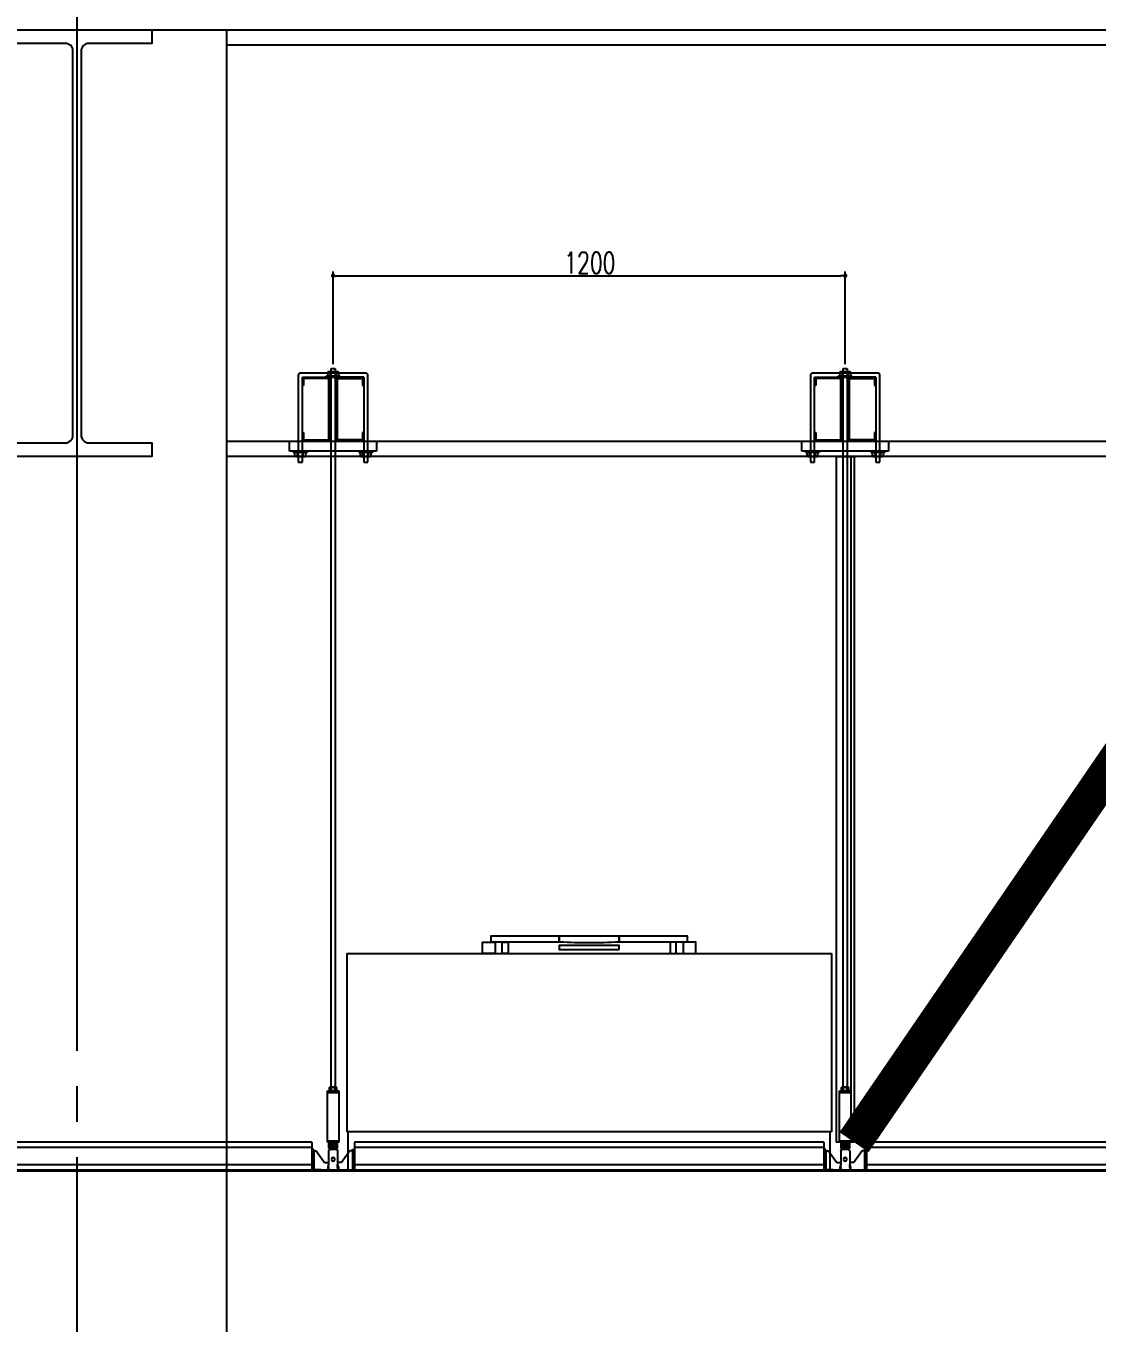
# Model space of a CAD drawing. Header units: millimetres. Extents: x -32710 to 654186, y -254124 to 420220.
# Drawn here: x 230680 to 233190, y 390694 to 393734 of the extents above; entities that cross this region are included whole.
import ezdxf
from ezdxf.xclip import XClip

# ---------------------------------------------------------------- set-up
doc = ezdxf.new("R2010")
doc.units = ezdxf.units.MM
doc.header["$LTSCALE"] = 1000
doc.linetypes.add('TPH12-SEC-@E$0$CENTERK5', pattern=[6.916, 6.667, -0.083, 0.083, -0.083])
doc.linetypes.add('YFSHI-02(E-LINE)$0$HIDDEN', pattern=[0.3, 0.2, -0.1])
for name, color, linetype in [('FFU', 145, 'Continuous'), ('TPH12-SEC-@E$0$H-SIN', 252, 'TPH12-SEC-@E$0$CENTERK5'), ('TPH12-SEC-@E$0$KABE1', 252, 'Continuous'), ('TPH12-SEC-@E$0$STEEL2', 252, 'Continuous'), ('TPH12-SEC-@E$0$STEEL3', 252, 'Continuous'), ('YFSHI-02(E-LINE)$0$SH-DIM', 2, 'Continuous'), ('YFSHI-02(E-LINE)$0$SH-LINE-10', 10, 'Continuous'), ('YFSHI-02(E-LINE)$0$SH-LINE-130', 130, 'Continuous'), ('YFSHI-02(E-LINE)$0$SH-LINE-82', 82, 'Continuous')]:
    doc.layers.add(name, color=color, linetype=linetype)
doc.styles.add('YFSHI-02(E-LINE)$0$AA-TXT', font='simplex.shx', dxfattribs={"width": 0.8, "bigfont": 'CHINA.shx'})

# ---------------------------------------------------------------- blocks, each defined once
blk = doc.blocks.new('TPH12-SEC-@E')
at = {"layer": 'TPH12-SEC-@E$0$H-SIN'}
blk.add_line((230800, 377500), (230800, 414000), dxfattribs=at)
at = {"layer": 'TPH12-SEC-@E$0$KABE1'}
blk.add_line((47000, 393725), (273000, 393725), dxfattribs=at)
at = {"layer": 'TPH12-SEC-@E$0$STEEL2'}
blk.add_lwpolyline([(230625, 393725), (230975, 393725), (230975, 393693), (230827.5, 393693, 0.414214), (230809.5, 393675), (230809.5, 392775, 0.414214), (230827.5, 392757), (230975, 392757), (230975, 392725), (230625, 392725), (230625, 392757), (230772.5, 392757, 0.414214), (230790.5, 392775), (230790.5, 393675, 0.414214), (230772.5, 393693), (230625, 393693)], format="xyb", close=True, dxfattribs=at)
at = {"layer": 'TPH12-SEC-@E$0$STEEL3'}
blk.add_line((231150, 393725), (231150, 385050), dxfattribs=at)
at = {"layer": 'TPH12-SEC-@E$0$STEEL3', "linetype": 'Continuous'}
for p, q in [((238850, 393689), (231150, 393689)), ((231150, 392761), (238850, 392761)), ((238850, 392725), (231150, 392725))]:
    blk.add_line(p, q, dxfattribs=at)
blk = doc.blocks.new('YFSHI-02(E-LINE)$0$CEILING-A')
for p, q in [((-110, 6.8), (-110, 0)), ((-110, 6.8), (0, 6.8)), ((0, 6.8), (0, 0)), ((-110, 5.57), (0, 5.57)), ((-110, 1.52), (0, 1.52)), ((-110, 0.28), (0, 0.28)), ((-110, 0), (0, 0))]:
    blk.add_line(p, q)
blk = doc.blocks.new('YFSHI-02(E-LINE)$0$1')
for p, q in [((0.45, 5.1), (0, 5.1)), ((0, 5.1), (0, 0)), ((0.45, 4.8), (0.45, 5.1)), ((0.45, 4.8), (1.05, 4.8)), ((0.45, 4.8), (0.45, 0.28)), ((1.05, 4.8), (3, 2.05)), ((3.95, 4.8), (3.95, 2.05)), ((4.25, 5.1), (5.75, 5.1)), ((6.05, 4.8), (6.05, 2.05)), ((8.95, 4.8), (7, 2.05)), ((9.55, 4.8), (8.95, 4.8)), ((9.55, 4.8), (9.55, 5.1)), ((9.55, 5.1), (10, 5.1)), ((9.55, 4.8), (9.55, 0.33)), ((10, 5.1), (10, 0)), ((9.4, 0.33), (0, 0.33)), ((0, 0.25), (5.68, 0.25)), ((0, 0), (10, 0)), ((2.2, 0), (5, 0)), ((3, 2.05), (3.95, 2.05)), ((3.95, 1.55), (3.75, 0.88)), ((3.75, 0.88), (3.95, 0.88)), ((3.75, 0.88), (3.75, 0.25)), ((3.95, 2.05), (3.95, 1.55)), ((3.95, 0.88), (3.95, 1.55)), ((3.95, 0.88), (3.95, 0.45)), ((10, 0.25), (4.32, 0.25)), ((7, 2.05), (6.05, 2.05)), ((6.05, 2.05), (6.05, 1.55)), ((6.05, 1.55), (6.25, 0.88)), ((6.05, 0.88), (6.05, 1.55)), ((6.25, 0.88), (6.05, 0.88)), ((6.05, 0.88), (6.05, 0.45)), ((6.25, 0.88), (6.25, 0.25)), ((7.8, 0.33), (10, 0.33))]:
    blk.add_line(p, q)
blk.add_lwpolyline([(4.3, 5.1), (4.3, 5.4, 0.414214), (4.2, 5.5), (3.96, 5.5, -0.414214), (3.94, 5.52), (3.94, 6.76, -0.414214), (3.98, 6.8), (4.46, 6.8, -0.414214), (4.5, 6.76), (4.5, 6.42, -0.414214), (4.48, 6.4), (4.18, 6.4, 0.414214), (4.16, 6.38), (4.16, 5.8, 0.414214), (4.26, 5.7), (5.74, 5.7, 0.414214), (5.84, 5.8), (5.84, 6.38, 0.414214), (5.82, 6.4), (5.52, 6.4, -0.414214), (5.5, 6.42), (5.5, 6.76, -0.414214), (5.54, 6.8), (6.02, 6.8, -0.414214), (6.06, 6.76), (6.06, 5.52, -0.414214), (6.04, 5.5), (5.8, 5.5, 0.414214), (5.7, 5.4), (5.7, 5.1)], format="xyb")
blk.add_lwpolyline([(4.52, 5.5, 0.414214), (4.42, 5.4), (4.42, 5.2, 0.414214), (4.52, 5.1), (5.48, 5.1, 0.414214), (5.58, 5.2), (5.58, 5.4, 0.414214), (5.48, 5.5)], format="xyb", close=True)
blk.add_circle((5, 2.8), 0.41)
for centre, radius, start, end in [((4.25, 4.8), 0.3, 90, 180), ((5.75, 4.8), 0.3, 0, 90), ((3.75, 0.45), 0.2, 270, 0), ((6.25, 0.45), 0.2, 180, 270)]:
    blk.add_arc(centre, radius, start, end)
blk = doc.blocks.new('YFSHI-02(E-LINE)')
at = {"color": 0, "linetype": 'ByBlock', "lineweight": -2}
for p, q in [((231405, 393148.7), (231410, 393148.7)), ((232595, 393148.7), (232590, 393148.7))]:
    blk.add_line(p, q, dxfattribs=at)
at = {"color": 0, "linetype": 'ByBlock', "const_width": 5}
for points in [[(231402.5, 393148.7, 1), (231397.5, 393148.7, 1)], [(232597.5, 393148.7, 1), (232602.5, 393148.7, 1)]]:
    blk.add_lwpolyline(points, format="xyb", close=True, dxfattribs=at)
at = {"layer": 'YFSHI-02(E-LINE)$0$SH-DIM'}
for p, q in [((231400, 392941.4), (231400, 393158.7)), ((231410, 393148.7), (232590, 393148.7)), ((232600, 392941.4), (232600, 393158.7))]:
    blk.add_line(p, q, dxfattribs=at)
at = {"layer": 'YFSHI-02(E-LINE)$0$SH-LINE-10'}
for p, q in [((231476.5, 392920.5), (231323.5, 392920.5)), ((231387.3, 392921.8), (231387.3, 392914.3)), ((231387.3, 392921.8), (231387.3, 392914.3)), ((231411.7, 392923), (231388.3, 392923)), ((231411.7, 392923), (231388.3, 392923)), ((231390.7, 392922.7), (231388.3, 392922.7)), ((231390.7, 392922.7), (231388.3, 392922.7)), ((231393.2, 392921.8), (231393.2, 392914.3)), ((231393.2, 392921.8), (231393.2, 392914.3)), ((231395.2, 391247), (231395.2, 392931)), ((231395.2, 392931), (231404.8, 392931)), ((231403.5, 392922.7), (231396.5, 392922.7)), ((231403.5, 392922.7), (231396.5, 392922.7)), ((231404.8, 392931), (231404.8, 391247)), ((231406.8, 392921.8), (231406.8, 392914.3)), ((231406.8, 392921.8), (231406.8, 392914.3)), ((231409.3, 392922.7), (231411.7, 392922.7)), ((231409.3, 392922.7), (231411.7, 392922.7)), ((231412.7, 392921.8), (231412.7, 392914.3)), ((231412.7, 392921.8), (231412.7, 392914.3)), ((232676.5, 392920.5), (232523.5, 392920.5)), ((232587.3, 392921.8), (232587.3, 392914.3)), ((232587.3, 392921.8), (232587.3, 392914.3)), ((232611.7, 392923), (232588.3, 392923)), ((232611.7, 392923), (232588.3, 392923)), ((232590.7, 392922.7), (232588.3, 392922.7)), ((232590.7, 392922.7), (232588.3, 392922.7)), ((232593.2, 392921.8), (232593.2, 392914.3)), ((232593.2, 392921.8), (232593.2, 392914.3)), ((232595.2, 391247), (232595.2, 392931)), ((232595.2, 392931), (232604.8, 392931)), ((232603.5, 392922.7), (232596.5, 392922.7)), ((232603.5, 392922.7), (232596.5, 392922.7)), ((232604.8, 392931), (232604.8, 391247)), ((232606.8, 392921.8), (232606.8, 392914.3)), ((232606.8, 392921.8), (232606.8, 392914.3)), ((232609.3, 392922.7), (232611.7, 392922.7)), ((232609.3, 392922.7), (232611.7, 392922.7)), ((232612.7, 392921.8), (232612.7, 392914.3)), ((232612.7, 392921.8), (232612.7, 392914.3)), ((231318.5, 392915.5), (231318.5, 392711.3)), ((231328, 392711.3), (231328, 392911)), ((231328, 392911), (231472, 392911)), ((231416.5, 392913.1), (231383.5, 392913.1)), ((231383.5, 392911), (231383.5, 392913.1)), ((231416.5, 392911), (231383.5, 392911)), ((231390.7, 392913.4), (231388.3, 392913.4)), ((231390.7, 392913.4), (231388.3, 392913.4)), ((231411.7, 392913.1), (231388.3, 392913.1)), ((231403.5, 392913.4), (231396.5, 392913.4)), ((231403.5, 392913.4), (231396.5, 392913.4)), ((231409.3, 392913.4), (231411.7, 392913.4)), ((231409.3, 392913.4), (231411.7, 392913.4)), ((231416.5, 392911), (231416.5, 392913.1)), ((231472, 392911), (231472, 392711.3)), ((231481.5, 392737.3), (231481.5, 392915.5)), ((232518.5, 392915.5), (232518.5, 392711.3)), ((232528, 392711.3), (232528, 392911)), ((232528, 392911), (232672, 392911)), ((232616.5, 392913.1), (232583.5, 392913.1)), ((232583.5, 392911), (232583.5, 392913.1)), ((232616.5, 392911), (232583.5, 392911)), ((232590.7, 392913.4), (232588.3, 392913.4)), ((232590.7, 392913.4), (232588.3, 392913.4)), ((232611.7, 392913.1), (232588.3, 392913.1)), ((232603.5, 392913.4), (232596.5, 392913.4)), ((232603.5, 392913.4), (232596.5, 392913.4)), ((232609.3, 392913.4), (232611.7, 392913.4)), ((232609.3, 392913.4), (232611.7, 392913.4)), ((232616.5, 392911), (232616.5, 392913.1)), ((232672, 392911), (232672, 392711.3)), ((232681.5, 392737.3), (232681.5, 392915.5)), ((231298.2, 392761), (231501.8, 392761)), ((231298.2, 392737.3), (231298.2, 392761)), ((231501.8, 392737.3), (231298.2, 392737.3)), ((231306.7, 392737.3), (231339.8, 392737.3)), ((231306.7, 392737.3), (231306.7, 392735.2)), ((231306.7, 392735.2), (231339.8, 392735.2)), ((231310.6, 392726.5), (231310.6, 392734)), ((231310.6, 392726.5), (231310.6, 392734)), ((231311.5, 392735.2), (231335, 392735.2)), ((231314, 392734.9), (231311.6, 392734.9)), ((231314, 392734.9), (231311.6, 392734.9)), ((231316.4, 392726.5), (231316.4, 392734)), ((231316.4, 392726.5), (231316.4, 392734)), ((231319.7, 392734.9), (231326.8, 392734.9)), ((231319.7, 392734.9), (231326.8, 392734.9)), ((231330, 392726.5), (231330, 392734)), ((231330, 392726.5), (231330, 392734)), ((231332.5, 392734.9), (231334.9, 392734.9)), ((231332.5, 392734.9), (231334.9, 392734.9)), ((231335.9, 392726.5), (231335.9, 392734)), ((231335.9, 392726.5), (231335.9, 392734)), ((231339.8, 392737.3), (231339.8, 392735.2)), ((231460.2, 392737.3), (231493.3, 392737.3)), ((231460.2, 392737.3), (231460.2, 392735.2)), ((231460.2, 392735.2), (231493.3, 392735.2)), ((231464.1, 392726.5), (231464.1, 392734)), ((231464.1, 392726.5), (231464.1, 392734)), ((231465, 392735.2), (231488.5, 392735.2)), ((231467.5, 392734.9), (231465.1, 392734.9)), ((231467.5, 392734.9), (231465.1, 392734.9)), ((231470, 392726.5), (231470, 392734)), ((231470, 392726.5), (231470, 392734)), ((231473.2, 392734.9), (231480.3, 392734.9)), ((231473.2, 392734.9), (231480.3, 392734.9)), ((231481.5, 392711.3), (231481.5, 392737.3)), ((231483.6, 392726.5), (231483.6, 392734)), ((231483.6, 392726.5), (231483.6, 392734)), ((231486, 392734.9), (231488.4, 392734.9)), ((231486, 392734.9), (231488.4, 392734.9)), ((231489.4, 392726.5), (231489.4, 392734)), ((231489.4, 392726.5), (231489.4, 392734)), ((231493.3, 392737.3), (231493.3, 392735.2)), ((231501.8, 392761), (231501.8, 392737.3)), ((232498.2, 392761), (232701.8, 392761)), ((232498.2, 392737.3), (232498.2, 392761)), ((232701.8, 392737.3), (232498.2, 392737.3)), ((232506.7, 392737.3), (232539.8, 392737.3)), ((232506.7, 392737.3), (232506.7, 392735.2)), ((232506.7, 392735.2), (232539.8, 392735.2)), ((232510.6, 392726.5), (232510.6, 392734)), ((232510.6, 392726.5), (232510.6, 392734)), ((232511.5, 392735.2), (232535, 392735.2)), ((232514, 392734.9), (232511.6, 392734.9)), ((232514, 392734.9), (232511.6, 392734.9)), ((232516.4, 392726.5), (232516.4, 392734)), ((232516.4, 392726.5), (232516.4, 392734)), ((232519.7, 392734.9), (232526.8, 392734.9)), ((232519.7, 392734.9), (232526.8, 392734.9)), ((232530, 392726.5), (232530, 392734)), ((232530, 392726.5), (232530, 392734)), ((232532.5, 392734.9), (232534.9, 392734.9)), ((232532.5, 392734.9), (232534.9, 392734.9)), ((232535.9, 392726.5), (232535.9, 392734)), ((232535.9, 392726.5), (232535.9, 392734)), ((232539.8, 392737.3), (232539.8, 392735.2)), ((232660.2, 392737.3), (232693.3, 392737.3)), ((232660.2, 392737.3), (232660.2, 392735.2)), ((232660.2, 392735.2), (232693.3, 392735.2)), ((232664.1, 392726.5), (232664.1, 392734)), ((232664.1, 392726.5), (232664.1, 392734)), ((232665, 392735.2), (232688.5, 392735.2)), ((232667.5, 392734.9), (232665.1, 392734.9)), ((232667.5, 392734.9), (232665.1, 392734.9)), ((232670, 392726.5), (232670, 392734)), ((232670, 392726.5), (232670, 392734)), ((232673.2, 392734.9), (232680.3, 392734.9)), ((232673.2, 392734.9), (232680.3, 392734.9)), ((232681.5, 392711.3), (232681.5, 392737.3)), ((232683.6, 392726.5), (232683.6, 392734)), ((232683.6, 392726.5), (232683.6, 392734)), ((232686, 392734.9), (232688.4, 392734.9)), ((232686, 392734.9), (232688.4, 392734.9)), ((232689.4, 392726.5), (232689.4, 392734)), ((232689.4, 392726.5), (232689.4, 392734)), ((232693.3, 392737.3), (232693.3, 392735.2)), ((232701.8, 392761), (232701.8, 392737.3)), ((231311.5, 392725.3), (231335, 392725.3)), ((231311.5, 392725.3), (231335, 392725.3)), ((231314, 392725.7), (231311.6, 392725.7)), ((231314, 392725.7), (231311.6, 392725.7)), ((231318.5, 392711.3), (231328, 392711.3)), ((231319.7, 392725.7), (231326.8, 392725.7)), ((231319.7, 392725.7), (231326.8, 392725.7)), ((231332.5, 392725.7), (231334.9, 392725.7)), ((231332.5, 392725.7), (231334.9, 392725.7)), ((231465, 392725.3), (231488.5, 392725.3)), ((231465, 392725.3), (231488.5, 392725.3)), ((231467.5, 392725.7), (231465.1, 392725.7)), ((231467.5, 392725.7), (231465.1, 392725.7)), ((231472, 392711.3), (231481.5, 392711.3)), ((231473.2, 392725.7), (231480.3, 392725.7)), ((231473.2, 392725.7), (231480.3, 392725.7)), ((231486, 392725.7), (231488.4, 392725.7)), ((231486, 392725.7), (231488.4, 392725.7)), ((232511.5, 392725.3), (232535, 392725.3)), ((232511.5, 392725.3), (232535, 392725.3)), ((232514, 392725.7), (232511.6, 392725.7)), ((232514, 392725.7), (232511.6, 392725.7)), ((232518.5, 392711.3), (232528, 392711.3)), ((232519.7, 392725.7), (232526.8, 392725.7)), ((232519.7, 392725.7), (232526.8, 392725.7)), ((232532.5, 392725.7), (232534.9, 392725.7)), ((232532.5, 392725.7), (232534.9, 392725.7)), ((232665, 392725.3), (232688.5, 392725.3)), ((232665, 392725.3), (232688.5, 392725.3)), ((232667.5, 392725.7), (232665.1, 392725.7)), ((232667.5, 392725.7), (232665.1, 392725.7)), ((232672, 392711.3), (232681.5, 392711.3)), ((232673.2, 392725.7), (232680.3, 392725.7)), ((232673.2, 392725.7), (232680.3, 392725.7)), ((232686, 392725.7), (232688.4, 392725.7)), ((232686, 392725.7), (232688.4, 392725.7)), ((231391.5, 391239.3), (231391.5, 391246.1)), ((231391.5, 391239.3), (231391.5, 391246.1)), ((231392.1, 391247), (231407.9, 391247)), ((231392.1, 391247), (231407.9, 391247)), ((231394.5, 391246.7), (231392.2, 391246.7)), ((231394.5, 391246.7), (231392.2, 391246.7)), ((231404.8, 391247), (231395.2, 391247)), ((231396.2, 391239.3), (231396.2, 391246.1)), ((231396.2, 391239.3), (231396.2, 391246.1)), ((231398.5, 391246.7), (231401.5, 391246.7)), ((231403.8, 391239.3), (231403.8, 391246.1)), ((231403.8, 391239.3), (231403.8, 391246.1)), ((231405.5, 391246.7), (231407.8, 391246.7)), ((231405.5, 391246.7), (231407.8, 391246.7)), ((231408.5, 391239.3), (231408.5, 391246.1)), ((231408.5, 391239.3), (231408.5, 391246.1)), ((232591.5, 391239.3), (232591.5, 391246.1)), ((232591.5, 391239.3), (232591.5, 391246.1)), ((232592.1, 391247), (232607.9, 391247)), ((232592.1, 391247), (232607.9, 391247)), ((232594.5, 391246.7), (232592.2, 391246.7)), ((232594.5, 391246.7), (232592.2, 391246.7)), ((232604.8, 391247), (232595.2, 391247)), ((232596.2, 391239.3), (232596.2, 391246.1)), ((232596.2, 391239.3), (232596.2, 391246.1)), ((232598.5, 391246.7), (232601.5, 391246.7)), ((232603.8, 391239.3), (232603.8, 391246.1)), ((232603.8, 391239.3), (232603.8, 391246.1)), ((232605.5, 391246.7), (232607.8, 391246.7)), ((232605.5, 391246.7), (232607.8, 391246.7)), ((232608.5, 391239.3), (232608.5, 391246.1)), ((232608.5, 391239.3), (232608.5, 391246.1)), ((231386.6, 391238.5), (231413.4, 391238.5)), ((231386.6, 391238.5), (231413.4, 391238.5)), ((231386.6, 391118), (231386.6, 391238.5)), ((231386.6, 391118), (231386.6, 391238.5)), ((231386.6, 391238.5), (231413.4, 391238.5)), ((231392.1, 391238.5), (231407.9, 391238.5)), ((231392.1, 391238.5), (231407.9, 391238.5)), ((231394.5, 391238.7), (231392.2, 391238.7)), ((231394.5, 391238.7), (231392.2, 391238.7)), ((231398.5, 391238.7), (231401.5, 391238.7)), ((231398.5, 391238.7), (231401.5, 391238.7)), ((231405.5, 391238.7), (231407.8, 391238.7)), ((231405.5, 391238.7), (231407.8, 391238.7)), ((231413.4, 391238.5), (231413.4, 391118)), ((231413.4, 391238.5), (231413.4, 391118)), ((232586.6, 391238.5), (232613.4, 391238.5)), ((232586.6, 391238.5), (232613.4, 391238.5)), ((232586.6, 391118), (232586.6, 391238.5)), ((232586.6, 391118), (232586.6, 391238.5)), ((232586.6, 391238.5), (232613.4, 391238.5)), ((232592.1, 391238.5), (232607.9, 391238.5)), ((232592.1, 391238.5), (232607.9, 391238.5)), ((232594.5, 391238.7), (232592.2, 391238.7)), ((232594.5, 391238.7), (232592.2, 391238.7)), ((232598.5, 391238.7), (232601.5, 391238.7)), ((232598.5, 391238.7), (232601.5, 391238.7)), ((232605.5, 391238.7), (232607.8, 391238.7)), ((232605.5, 391238.7), (232607.8, 391238.7)), ((232613.4, 391238.5), (232613.4, 391118)), ((232613.4, 391238.5), (232613.4, 391118)), ((231413.4, 391118), (231386.6, 391118)), ((231413.4, 391118), (231386.6, 391118)), ((231392.1, 391108.9), (231392.1, 391113.3)), ((231408.1, 391113.3), (231392.1, 391113.3)), ((231408.3, 391108.9), (231392.1, 391108.9)), ((231393.2, 391108.9), (231393.2, 391113.3)), ((231395.6, 391113.3), (231395.6, 391113.9)), ((231404.3, 391113.9), (231395.6, 391113.9)), ((231395.8, 391108.9), (231395.8, 391113.3)), ((231395.9, 391113.9), (231395.9, 391118)), ((231404.1, 391113.9), (231404.1, 391118)), ((231404.3, 391113.3), (231404.3, 391113.9)), ((231408.3, 391109), (231408.3, 391113.1)), ((232613.4, 391118), (232586.6, 391118)), ((232613.4, 391118), (232586.6, 391118)), ((232592.1, 391108.9), (232592.1, 391113.3)), ((232608.1, 391113.3), (232592.1, 391113.3)), ((232608.3, 391108.9), (232592.1, 391108.9)), ((232593.2, 391108.9), (232593.2, 391113.3)), ((232595.6, 391113.3), (232595.6, 391113.9)), ((232604.3, 391113.9), (232595.6, 391113.9)), ((232595.8, 391108.9), (232595.8, 391113.3)), ((232595.9, 391113.9), (232595.9, 391118)), ((232604.1, 391113.9), (232604.1, 391118)), ((232604.3, 391113.3), (232604.3, 391113.9)), ((232608.3, 391109), (232608.3, 391113.1))]:
    blk.add_line(p, q, dxfattribs=at)
for points in [[(231386.6, 391234.8), (231413.4, 391234.8)], [(231386.6, 391234.8), (231413.4, 391234.8)], [(232586.6, 391234.8), (232613.4, 391234.8)], [(232586.6, 391234.8), (232613.4, 391234.8)], [(231386.6, 391121.6), (231413.4, 391121.6)], [(231386.6, 391121.6), (231413.4, 391121.6)], [(232586.6, 391121.6), (232613.4, 391121.6)], [(232586.6, 391121.6), (232613.4, 391121.6)]]:
    blk.add_lwpolyline(points, dxfattribs=at)
for centre, radius, start, end in [((231323.5, 392915.5), 5, 90, 180), ((231389.3, 392921.2), 2.1, 120.5681, 163.207), ((231389.3, 392921.2), 2.1, 120.5681, 163.207), ((231389.1, 392920.8), 2.02, 111.8965, 149.5654), ((231389.1, 392920.8), 2.02, 111.8965, 149.5654), ((231389.3, 392914.6), 8.18, 61.7885, 80.1123), ((231389.3, 392914.6), 8.18, 61.7885, 80.1123), ((231397.2, 392913.2), 9.43, 94.1532, 114.8761), ((231397.2, 392913.2), 9.43, 94.1532, 114.8761), ((231402.8, 392913.2), 9.43, 65.1239, 85.8468), ((231402.8, 392913.2), 9.43, 65.1239, 85.8468), ((231410.7, 392914.6), 8.18, 99.8877, 118.2115), ((231410.7, 392914.6), 8.18, 99.8877, 118.2115), ((231410.7, 392921.2), 2.1, 16.793, 59.4319), ((231410.7, 392921.2), 2.1, 16.793, 59.4319), ((231410.9, 392920.8), 2.02, 30.4346, 68.1035), ((231410.9, 392920.8), 2.02, 30.4346, 68.1035), ((231476.5, 392915.5), 5, 0, 90), ((232523.5, 392915.5), 5, 90, 180), ((232589.3, 392921.2), 2.1, 120.5681, 163.207), ((232589.3, 392921.2), 2.1, 120.5681, 163.207), ((232589.1, 392920.8), 2.02, 111.8965, 149.5654), ((232589.1, 392920.8), 2.02, 111.8965, 149.5654), ((232589.3, 392914.6), 8.18, 61.7885, 80.1123), ((232589.3, 392914.6), 8.18, 61.7885, 80.1123), ((232597.2, 392913.2), 9.43, 94.1532, 114.8761), ((232597.2, 392913.2), 9.43, 94.1532, 114.8761), ((232602.8, 392913.2), 9.43, 65.1239, 85.8468), ((232602.8, 392913.2), 9.43, 65.1239, 85.8468), ((232610.7, 392914.6), 8.18, 99.8877, 118.2115), ((232610.7, 392914.6), 8.18, 99.8877, 118.2115), ((232610.7, 392921.2), 2.1, 16.793, 59.4319), ((232610.7, 392921.2), 2.1, 16.793, 59.4319), ((232610.9, 392920.8), 2.02, 30.4346, 68.1035), ((232610.9, 392920.8), 2.02, 30.4346, 68.1035), ((232676.5, 392915.5), 5, 0, 90), ((231389.1, 392915.3), 2.02, 210.4346, 248.1035), ((231389.1, 392915.3), 2.02, 210.4346, 248.1035), ((231389.3, 392914.9), 2.1, 196.793, 239.4319), ((231389.3, 392914.9), 2.1, 196.793, 239.4319), ((231389.3, 392921.5), 8.18, 279.8877, 298.2115), ((231389.3, 392921.5), 8.18, 279.8877, 298.2115), ((231397.2, 392922.8), 9.43, 245.1239, 265.8468), ((231397.2, 392922.8), 9.43, 245.1239, 265.8468), ((231402.8, 392922.8), 9.43, 274.1532, 294.8761), ((231402.8, 392922.8), 9.43, 274.1532, 294.8761), ((231410.7, 392921.5), 8.18, 241.7885, 260.1123), ((231410.7, 392921.5), 8.18, 241.7885, 260.1123), ((231410.7, 392914.9), 2.1, 300.5681, 343.207), ((231410.9, 392915.3), 2.02, 291.8965, 329.5654), ((231410.9, 392915.3), 2.02, 291.8965, 329.5654), ((231410.7, 392914.9), 2.1, 300.5681, 343.207), ((232589.1, 392915.3), 2.02, 210.4346, 248.1035), ((232589.1, 392915.3), 2.02, 210.4346, 248.1035), ((232589.3, 392914.9), 2.1, 196.793, 239.4319), ((232589.3, 392914.9), 2.1, 196.793, 239.4319), ((232589.3, 392921.5), 8.18, 279.8877, 298.2115), ((232589.3, 392921.5), 8.18, 279.8877, 298.2115), ((232597.2, 392922.8), 9.43, 245.1239, 265.8468), ((232597.2, 392922.8), 9.43, 245.1239, 265.8468), ((232602.8, 392922.8), 9.43, 274.1532, 294.8761), ((232602.8, 392922.8), 9.43, 274.1532, 294.8761), ((232610.7, 392921.5), 8.18, 241.7885, 260.1123), ((232610.7, 392921.5), 8.18, 241.7885, 260.1123), ((232610.7, 392914.9), 2.1, 300.5681, 343.207), ((232610.9, 392915.3), 2.02, 291.8965, 329.5654), ((232610.9, 392915.3), 2.02, 291.8965, 329.5654), ((232610.7, 392914.9), 2.1, 300.5681, 343.207), ((231312.6, 392733.4), 2.1, 120.5681, 163.207), ((231312.6, 392733.4), 2.1, 120.5681, 163.207), ((231312.3, 392733), 2.02, 111.8965, 149.5654), ((231312.3, 392733), 2.02, 111.8965, 149.5654), ((231312.6, 392726.8), 8.18, 61.7885, 80.1123), ((231312.6, 392726.8), 8.18, 61.7885, 80.1123), ((231320.4, 392725.5), 9.43, 94.1532, 114.8761), ((231320.4, 392725.5), 9.43, 94.1532, 114.8761), ((231326.1, 392725.5), 9.43, 65.1239, 85.8468), ((231326.1, 392725.5), 9.43, 65.1239, 85.8468), ((231333.9, 392726.8), 8.18, 99.8877, 118.2115), ((231333.9, 392726.8), 8.18, 99.8877, 118.2115), ((231334.2, 392733), 2.02, 30.4346, 68.1035), ((231334.2, 392733), 2.02, 30.4346, 68.1035), ((231333.9, 392733.4), 2.1, 16.793, 59.4319), ((231333.9, 392733.4), 2.1, 16.793, 59.4319), ((231466.1, 392733.4), 2.1, 120.5681, 163.207), ((231466.1, 392733.4), 2.1, 120.5681, 163.207), ((231465.8, 392733), 2.02, 111.8965, 149.5654), ((231465.8, 392733), 2.02, 111.8965, 149.5654), ((231466.1, 392726.8), 8.18, 61.7885, 80.1123), ((231466.1, 392726.8), 8.18, 61.7885, 80.1123), ((231473.9, 392725.5), 9.43, 94.1532, 114.8761), ((231473.9, 392725.5), 9.43, 94.1532, 114.8761), ((231479.6, 392725.5), 9.43, 65.1239, 85.8468), ((231479.6, 392725.5), 9.43, 65.1239, 85.8468), ((231487.4, 392726.8), 8.18, 99.8877, 118.2115), ((231487.4, 392726.8), 8.18, 99.8877, 118.2115), ((231487.7, 392733), 2.02, 30.4346, 68.1035), ((231487.7, 392733), 2.02, 30.4346, 68.1035), ((231487.4, 392733.4), 2.1, 16.793, 59.4319), ((231487.4, 392733.4), 2.1, 16.793, 59.4319), ((232512.6, 392733.4), 2.1, 120.5681, 163.207), ((232512.6, 392733.4), 2.1, 120.5681, 163.207), ((232512.3, 392733), 2.02, 111.8965, 149.5654), ((232512.3, 392733), 2.02, 111.8965, 149.5654), ((232512.6, 392726.8), 8.18, 61.7885, 80.1123), ((232512.6, 392726.8), 8.18, 61.7885, 80.1123), ((232520.4, 392725.5), 9.43, 94.1532, 114.8761), ((232520.4, 392725.5), 9.43, 94.1532, 114.8761), ((232526.1, 392725.5), 9.43, 65.1239, 85.8468), ((232526.1, 392725.5), 9.43, 65.1239, 85.8468), ((232533.9, 392726.8), 8.18, 99.8877, 118.2115), ((232533.9, 392726.8), 8.18, 99.8877, 118.2115), ((232534.2, 392733), 2.02, 30.4346, 68.1035), ((232534.2, 392733), 2.02, 30.4346, 68.1035), ((232533.9, 392733.4), 2.1, 16.793, 59.4319), ((232533.9, 392733.4), 2.1, 16.793, 59.4319), ((232666.1, 392733.4), 2.1, 120.5681, 163.207), ((232666.1, 392733.4), 2.1, 120.5681, 163.207), ((232665.8, 392733), 2.02, 111.8965, 149.5654), ((232665.8, 392733), 2.02, 111.8965, 149.5654), ((232666.1, 392726.8), 8.18, 61.7885, 80.1123), ((232666.1, 392726.8), 8.18, 61.7885, 80.1123), ((232673.9, 392725.5), 9.43, 94.1532, 114.8761), ((232673.9, 392725.5), 9.43, 94.1532, 114.8761), ((232679.6, 392725.5), 9.43, 65.1239, 85.8468), ((232679.6, 392725.5), 9.43, 65.1239, 85.8468), ((232687.4, 392726.8), 8.18, 99.8877, 118.2115), ((232687.4, 392726.8), 8.18, 99.8877, 118.2115), ((232687.7, 392733), 2.02, 30.4346, 68.1035), ((232687.7, 392733), 2.02, 30.4346, 68.1035), ((232687.4, 392733.4), 2.1, 16.793, 59.4319), ((232687.4, 392733.4), 2.1, 16.793, 59.4319), ((231312.3, 392727.5), 2.02, 210.4346, 248.1035), ((231312.6, 392727.1), 2.1, 196.793, 239.4319), ((231312.6, 392727.1), 2.1, 196.793, 239.4319), ((231312.3, 392727.5), 2.02, 210.4346, 248.1035), ((231312.6, 392733.7), 8.18, 279.8877, 298.2115), ((231312.6, 392733.7), 8.18, 279.8877, 298.2115), ((231320.4, 392735.1), 9.43, 245.1239, 265.8468), ((231320.4, 392735.1), 9.43, 245.1239, 265.8468), ((231326.1, 392735.1), 9.43, 274.1532, 294.8761), ((231326.1, 392735.1), 9.43, 274.1532, 294.8761), ((231333.9, 392733.7), 8.18, 241.7885, 260.1123), ((231333.9, 392733.7), 8.18, 241.7885, 260.1123), ((231334.2, 392727.5), 2.02, 291.8965, 329.5654), ((231334.2, 392727.5), 2.02, 291.8965, 329.5654), ((231333.9, 392727.1), 2.1, 300.5681, 343.207), ((231333.9, 392727.1), 2.1, 300.5681, 343.207), ((231465.8, 392727.5), 2.02, 210.4346, 248.1035), ((231466.1, 392727.1), 2.1, 196.793, 239.4319), ((231466.1, 392727.1), 2.1, 196.793, 239.4319), ((231465.8, 392727.5), 2.02, 210.4346, 248.1035), ((231466.1, 392733.7), 8.18, 279.8877, 298.2115), ((231466.1, 392733.7), 8.18, 279.8877, 298.2115), ((231473.9, 392735.1), 9.43, 245.1239, 265.8468), ((231473.9, 392735.1), 9.43, 245.1239, 265.8468), ((231479.6, 392735.1), 9.43, 274.1532, 294.8761), ((231479.6, 392735.1), 9.43, 274.1532, 294.8761), ((231487.4, 392733.7), 8.18, 241.7885, 260.1123), ((231487.4, 392733.7), 8.18, 241.7885, 260.1123), ((231487.7, 392727.5), 2.02, 291.8965, 329.5654), ((231487.7, 392727.5), 2.02, 291.8965, 329.5654), ((231487.4, 392727.1), 2.1, 300.5681, 343.207), ((231487.4, 392727.1), 2.1, 300.5681, 343.207), ((232512.3, 392727.5), 2.02, 210.4346, 248.1035), ((232512.6, 392727.1), 2.1, 196.793, 239.4319), ((232512.6, 392727.1), 2.1, 196.793, 239.4319), ((232512.3, 392727.5), 2.02, 210.4346, 248.1035), ((232512.6, 392733.7), 8.18, 279.8877, 298.2115), ((232512.6, 392733.7), 8.18, 279.8877, 298.2115), ((232520.4, 392735.1), 9.43, 245.1239, 265.8468), ((232520.4, 392735.1), 9.43, 245.1239, 265.8468), ((232526.1, 392735.1), 9.43, 274.1532, 294.8761), ((232526.1, 392735.1), 9.43, 274.1532, 294.8761), ((232533.9, 392733.7), 8.18, 241.7885, 260.1123), ((232533.9, 392733.7), 8.18, 241.7885, 260.1123), ((232534.2, 392727.5), 2.02, 291.8965, 329.5654), ((232534.2, 392727.5), 2.02, 291.8965, 329.5654), ((232533.9, 392727.1), 2.1, 300.5681, 343.207), ((232533.9, 392727.1), 2.1, 300.5681, 343.207), ((232665.8, 392727.5), 2.02, 210.4346, 248.1035), ((232666.1, 392727.1), 2.1, 196.793, 239.4319), ((232666.1, 392727.1), 2.1, 196.793, 239.4319), ((232665.8, 392727.5), 2.02, 210.4346, 248.1035), ((232666.1, 392733.7), 8.18, 279.8877, 298.2115), ((232666.1, 392733.7), 8.18, 279.8877, 298.2115), ((232673.9, 392735.1), 9.43, 245.1239, 265.8468), ((232673.9, 392735.1), 9.43, 245.1239, 265.8468), ((232679.6, 392735.1), 9.43, 274.1532, 294.8761), ((232679.6, 392735.1), 9.43, 274.1532, 294.8761), ((232687.4, 392733.7), 8.18, 241.7885, 260.1123), ((232687.4, 392733.7), 8.18, 241.7885, 260.1123), ((232687.7, 392727.5), 2.02, 291.8965, 329.5654), ((232687.7, 392727.5), 2.02, 291.8965, 329.5654), ((232687.4, 392727.1), 2.1, 300.5681, 343.207), ((232687.4, 392727.1), 2.1, 300.5681, 343.207), ((231392.9, 391245.7), 1.46, 120.5681, 163.207), ((231392.9, 391245.7), 1.46, 120.5681, 163.207), ((231392.7, 391245.4), 1.4, 111.8965, 149.5654), ((231392.7, 391245.4), 1.4, 111.8965, 149.5654), ((231393.6, 391241.1), 5.67, 61.7885, 80.1123), ((231393.6, 391241.1), 5.67, 61.7885, 80.1123), ((231399, 391240.2), 6.54, 94.1532, 114.8761), ((231399, 391240.2), 6.54, 94.1532, 114.8761), ((231401, 391240.2), 6.54, 65.1239, 85.8468), ((231401, 391240.2), 6.54, 65.1239, 85.8468), ((231406.4, 391241.1), 5.67, 99.8877, 118.2115), ((231406.4, 391241.1), 5.67, 99.8877, 118.2115), ((231407.3, 391245.4), 1.4, 30.4346, 68.1035), ((231407.3, 391245.4), 1.4, 30.4346, 68.1035), ((231407.1, 391245.7), 1.46, 16.793, 59.4319), ((231407.1, 391245.7), 1.46, 16.793, 59.4319), ((232592.9, 391245.7), 1.46, 120.5681, 163.207), ((232592.9, 391245.7), 1.46, 120.5681, 163.207), ((232592.7, 391245.4), 1.4, 111.8965, 149.5654), ((232592.7, 391245.4), 1.4, 111.8965, 149.5654), ((232593.6, 391241.1), 5.67, 61.7885, 80.1123), ((232593.6, 391241.1), 5.67, 61.7885, 80.1123), ((232599, 391240.2), 6.54, 94.1532, 114.8761), ((232599, 391240.2), 6.54, 94.1532, 114.8761), ((232601, 391240.2), 6.54, 65.1239, 85.8468), ((232601, 391240.2), 6.54, 65.1239, 85.8468), ((232606.4, 391241.1), 5.67, 99.8877, 118.2115), ((232606.4, 391241.1), 5.67, 99.8877, 118.2115), ((232607.3, 391245.4), 1.4, 30.4346, 68.1035), ((232607.3, 391245.4), 1.4, 30.4346, 68.1035), ((232607.1, 391245.7), 1.46, 16.793, 59.4319), ((232607.1, 391245.7), 1.46, 16.793, 59.4319), ((231392.9, 391239.7), 1.46, 196.793, 239.4319), ((231392.7, 391240), 1.4, 210.4346, 248.1035), ((231392.7, 391240), 1.4, 210.4346, 248.1035), ((231392.9, 391239.7), 1.46, 196.793, 239.4319), ((231393.6, 391244.3), 5.67, 279.8877, 298.2115), ((231393.6, 391244.3), 5.67, 279.8877, 298.2115), ((231399, 391245.2), 6.54, 245.1239, 265.8468), ((231399, 391245.2), 6.54, 245.1239, 265.8468), ((231401, 391245.2), 6.54, 274.1532, 294.8761), ((231401, 391245.2), 6.54, 274.1532, 294.8761), ((231406.4, 391244.3), 5.67, 241.7885, 260.1123), ((231406.4, 391244.3), 5.67, 241.7885, 260.1123), ((231407.3, 391240), 1.4, 291.8965, 329.5654), ((231407.3, 391240), 1.4, 291.8965, 329.5654), ((231407.1, 391239.7), 1.46, 300.5681, 343.207), ((231407.1, 391239.7), 1.46, 300.5681, 343.207), ((232592.9, 391239.7), 1.46, 196.793, 239.4319), ((232592.7, 391240), 1.4, 210.4346, 248.1035), ((232592.7, 391240), 1.4, 210.4346, 248.1035), ((232592.9, 391239.7), 1.46, 196.793, 239.4319), ((232593.6, 391244.3), 5.67, 279.8877, 298.2115), ((232593.6, 391244.3), 5.67, 279.8877, 298.2115), ((232599, 391245.2), 6.54, 245.1239, 265.8468), ((232599, 391245.2), 6.54, 245.1239, 265.8468), ((232601, 391245.2), 6.54, 274.1532, 294.8761), ((232601, 391245.2), 6.54, 274.1532, 294.8761), ((232606.4, 391244.3), 5.67, 241.7885, 260.1123), ((232606.4, 391244.3), 5.67, 241.7885, 260.1123), ((232607.3, 391240), 1.4, 291.8965, 329.5654), ((232607.3, 391240), 1.4, 291.8965, 329.5654), ((232607.1, 391239.7), 1.46, 300.5681, 343.207), ((232607.1, 391239.7), 1.46, 300.5681, 343.207), ((231397.4, 391111.1), 5.76, 157.8828, 180.1952), ((231397.4, 391111.1), 5.76, 179.8048, 202.1172), ((231405.9, 391111.2), 2.29, 356.5141, 63.2222), ((231405.9, 391111.2), 2.29, 356.5141, 63.2222), ((231405.9, 391111), 2.29, 296.7778, 3.4859), ((231408.1, 391113.1), 0.2, 0, 90), ((231408.3, 391109), 0.0625, 270, 0), ((232597.4, 391111.1), 5.76, 157.8828, 180.1952), ((232597.4, 391111.1), 5.76, 179.8048, 202.1172), ((232605.9, 391111.2), 2.29, 356.5141, 63.2222), ((232605.9, 391111.2), 2.29, 356.5141, 63.2222), ((232605.9, 391111), 2.29, 296.7778, 3.4859), ((232608.1, 391113.1), 0.2, 0, 90), ((232608.3, 391109), 0.0625, 270, 0)]:
    blk.add_arc(centre, radius, start, end, dxfattribs=at)
at = {"layer": 'YFSHI-02(E-LINE)$0$SH-LINE-130'}
for p, q in [((231328, 392891), (231328, 392911)), ((231328, 392911), (231393, 392911)), ((231331, 392891), (231328, 392891)), ((231390, 392908), (231331, 392908)), ((231331, 392908), (231331, 392891)), ((231390, 392764), (231390, 392908)), ((231393, 392911), (231393, 392761)), ((231472, 392911), (231407, 392911)), ((231407, 392911), (231407, 392761)), ((231410, 392764), (231410, 392908)), ((231410, 392908), (231469, 392908)), ((231469, 392908), (231469, 392891)), ((231469, 392891), (231472, 392891)), ((231472, 392891), (231472, 392911)), ((232528, 392891), (232528, 392911)), ((232528, 392911), (232593, 392911)), ((232531, 392891), (232528, 392891)), ((232590, 392908), (232531, 392908)), ((232531, 392908), (232531, 392891)), ((232590, 392764), (232590, 392908)), ((232593, 392911), (232593, 392761)), ((232672, 392911), (232607, 392911)), ((232607, 392911), (232607, 392761)), ((232610, 392764), (232610, 392908)), ((232610, 392908), (232669, 392908)), ((232669, 392908), (232669, 392891)), ((232669, 392891), (232672, 392891)), ((232672, 392891), (232672, 392911)), ((231328, 392761), (231328, 392781)), ((231328, 392781), (231331, 392781)), ((231331, 392781), (231331, 392764)), ((231331, 392764), (231390, 392764)), ((231469, 392764), (231410, 392764)), ((231472, 392781), (231469, 392781)), ((231469, 392781), (231469, 392764)), ((231472, 392761), (231472, 392781)), ((232528, 392761), (232528, 392781)), ((232528, 392781), (232531, 392781)), ((232531, 392781), (232531, 392764)), ((232531, 392764), (232590, 392764)), ((232669, 392764), (232610, 392764)), ((232672, 392781), (232669, 392781)), ((232669, 392781), (232669, 392764)), ((232672, 392761), (232672, 392781)), ((231393, 392761), (231328, 392761)), ((231407, 392761), (231472, 392761)), ((232593, 392761), (232528, 392761)), ((232607, 392761), (232672, 392761))]:
    blk.add_line(p, q, dxfattribs=at)
at = {"layer": 'YFSHI-02(E-LINE)$0$SH-LINE-130', "linetype": 'YFSHI-02(E-LINE)$0$HIDDEN', "ltscale": 100}
blk.add_line((232613.6, 391118), (232613.6, 392725), dxfattribs=at)
at = {"layer": 'YFSHI-02(E-LINE)$0$SH-LINE-130', "const_width": 82.6}
blk.add_lwpolyline([(232620.7, 391118), (233720.6, 392725)], dxfattribs=at)
at = {"layer": 'YFSHI-02(E-LINE)$0$SH-LINE-130'}
blk.add_lwpolyline([(232620.7, 391118), (232579.4, 391118), (232579.4, 392725), (232620.7, 392725), (232620.7, 391118)], dxfattribs=at)
at = {"layer": 'YFSHI-02(E-LINE)$0$SH-LINE-82', "xscale": -10, "yscale": 10, "zscale": 10}
for name, p in [('YFSHI-02(E-LINE)$0$CEILING-A', (230250, 391050)), ('YFSHI-02(E-LINE)$0$1', (231450, 391050)), ('YFSHI-02(E-LINE)$0$CEILING-A', (231450, 391050)), ('YFSHI-02(E-LINE)$0$1', (232650, 391050)), ('YFSHI-02(E-LINE)$0$CEILING-A', (232650, 391050))]:
    blk.add_blockref(name, p, dxfattribs=at)
at = {"layer": 'YFSHI-02(E-LINE)$0$SH-DIM', "color": 3, "style": 'YFSHI-02(E-LINE)$0$AA-TXT', "width": 0.7}
blk.add_text('1200', height=50, dxfattribs=at).set_placement((231941.7, 393153.7))
blk = doc.blocks.new('FFU-120x120x55')
for p, q in [((-56.8, 50.8), (-56.8, 9)), ((56.8, 50.8), (-56.8, 50.8)), ((56.8, 50.8), (56.8, 9)), ((-56.8, 9), (56.8, 9)), ((-56.5, 0), (-56.5, 9)), ((56.5, 0), (56.5, 9)), ((-56.5, 0), (56.5, 0))]:
    blk.add_line(p, q)
for points in [[(-7, 54.87, 0.414214), (-7.13, 55), (-23, 55), (-23, 53.5), (-7.13, 53.5, 0.414214), (-7, 53.63)], [(6.87, 53.49, 0.396463), (7, 53.63), (7, 54.87, 0.414214), (6.87, 55), (-6.87, 55, 0.414214), (-7, 54.87), (-7, 53.63, 0.396539), (-6.87, 53.49, 0.029282)], [(7.13, 53.5), (23, 53.5), (23, 55), (7.13, 55, 0.414214), (7, 54.87), (7, 53.63, 0.414214)]]:
    blk.add_lwpolyline(points, format="xyb", close=True)
for points in [[(-22.03, 50.8), (-25, 50.8), (-25, 53.5), (-22.03, 53.5), (-22.03, 51.04)], [(-19, 50.8), (-20.35, 50.8), (-20.35, 53.5), (-19, 53.5), (-19, 51.04)], [(-7, 51.8), (-7, 52.7), (7, 52.7), (7, 51.8)], [(19, 50.8), (20.35, 50.8), (20.35, 53.5), (19, 53.5), (19, 50.95)], [(22.03, 50.8), (25, 50.8), (25, 53.5), (22.03, 53.5), (22.03, 50.95)]]:
    blk.add_lwpolyline(points, close=True)

msp = doc.modelspace()

# ---------------------------------------------------------------- block references
msp.add_blockref('TPH12-SEC-@E', (0, 0))
ref = msp.add_blockref('YFSHI-02(E-LINE)', (0, 0))
XClip(ref).set_block_clipping_path([(193435.9728033519, 355635.7797075855), (305020.60558715, 413217.0386999981)])
at = {"layer": 'FFU', "xscale": -10, "yscale": 10, "zscale": 10}
msp.add_blockref('FFU-120x120x55', (232000, 391052), dxfattribs=at)

doc.saveas('drawing.dxf')
